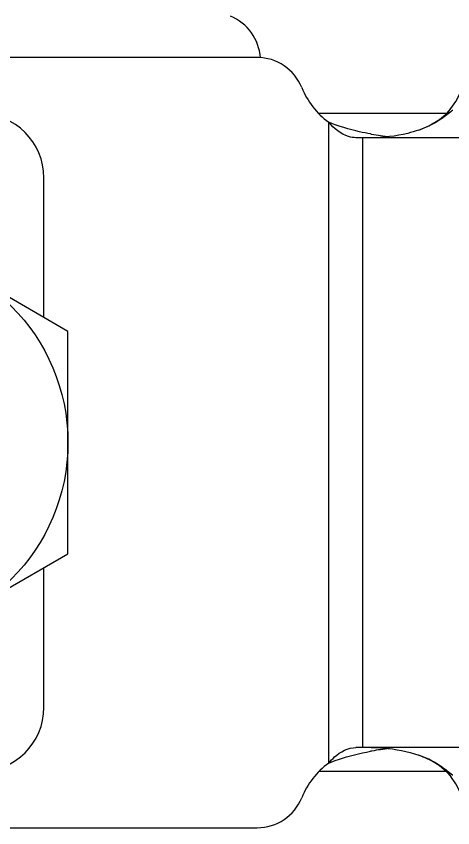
# Model space of a CAD drawing. Extents: x 27938 to 650306, y -92720 to 1524912.
# Drawn here: x 297773.1 to 298015.2, y 822379.5 to 822829.5 of the extents above; entities that cross this region are included whole.
import ezdxf

# ---------------------------------------------------------------- set-up
doc = ezdxf.new("R2010")
doc.units = 0
doc.header["$LTSCALE"] = 1000
doc.header["$MEASUREMENT"] = 0

msp = doc.modelspace()

# ---------------------------------------------------------------- linework, layer by layer
at = {"linetype": 'Continuous'}
for p, q in [((297906.72, 822806.62), (297532.66, 822806.62)), ((298011.14, 822774.25), (298014.19, 822778.27)), ((298011.66, 822775.48), (297941.05, 822775.48)), ((297946.4, 822415.42), (297946.4, 822770.74)), ((298369.51, 822762.13), (297961.52, 822762.13)), ((297965.27, 822424.03), (297965.27, 822762.13)), ((297788.46, 822662.43), (297788.46, 822739.89)), ((297801.81, 822654.73), (297695.04, 822716.37)), ((297801.81, 822531.44), (297801.81, 822654.73)), ((297695.04, 822469.79), (297801.81, 822531.44)), ((297788.46, 822446.27), (297788.46, 822523.73)), ((298369.51, 822424.03), (297961.52, 822424.03)), ((298011.14, 822411.91), (298014.19, 822407.89)), ((298011.67, 822410.68), (297941.05, 822410.68)), ((297532.66, 822379.54), (297906.72, 822379.54))]:
    msp.add_line(p, q, dxfattribs=at)
for points in [[(298014.19, 822778.27), (298016.92, 822782.29), (298019.46, 822787.16), (298021.04, 822791.38), (298021.84, 822794.55), (298022.11, 822796.44), (298022.14, 822796.92)], [(297996.39, 822766.41), (298001.88, 822768.69), (298007.77, 822772.18), (298012.04, 822775.81), (298014.19, 822778.26)], [(298014.19, 822407.91), (298012, 822410.4), (298007.73, 822414.01), (298001.85, 822417.49), (297996.39, 822419.76)], [(298022.14, 822389.24), (298022.11, 822389.72), (298021.84, 822391.61), (298021.04, 822394.79), (298019.46, 822399), (298016.92, 822403.88), (298014.19, 822407.89)]]:
    msp.add_lwpolyline(points, dxfattribs=at)
msp.add_circle((297695.04, 822593.08), 106.77, dxfattribs=at)
for centre, radius, start, end in [((297881.89, 822804.76), 26.69, 3.6522, 67.9757), ((297906.72, 822779.93), 26.69, 22.0243, 90), ((297972.7, 822806.62), 44.49, 202.0243, 233.7485), ((298032.96, 822750.8), 31.91, 123.7883, 124.1887), ((297752.87, 822739.89), 35.59, 0, 90), ((297993.79, 822897.87), 135.82, 259.7299, 260.0443), ((297993.57, 822896.38), 134.32, 260.0279, 264.2434), ((297752.87, 822446.27), 35.59, 270, 0), ((297993.79, 822288.29), 135.82, 99.9557, 100.2701), ((297993.57, 822289.79), 134.31, 95.7509, 99.9721), ((297972.7, 822379.54), 44.49, 126.2515, 157.9757), ((298032.96, 822435.36), 31.91, 235.8113, 236.2117), ((297906.72, 822406.23), 26.69, 270, 337.9757)]:
    msp.add_arc(centre, radius, start, end, dxfattribs=at)
for points, knots in [([(298015.03, 822777.2), (298014.72, 822776.99), (298013.39, 822776.05), (298012.11, 822775.04), (298011.14, 822774.25)], [0, 0, 0, 0, 0.231104, 1, 1, 1, 1]), ([(298011.14, 822774.25), (298010.23, 822773.51), (298005.7, 822770.24), (298000.55, 822767.86), (297996.39, 822766.41)], [0, 0, 0, 0, 0.210146, 1, 1, 1, 1]), ([(297969.57, 822764.22), (297967.56, 822764.59), (297959.69, 822766.2), (297951.95, 822768.52), (297946.4, 822770.74)], [0, 0, 0, 0, 0.255037, 1, 1, 1, 1]), ([(297961.52, 822762.13), (297960.15, 822762.13), (297954.24, 822763.21), (297949.31, 822767.25), (297946.4, 822770.74)], [0, 0, 0, 0, 0.231026, 1, 1, 1, 1]), ([(297996.39, 822766.41), (297994.37, 822765.7), (297985.8, 822763.16), (297976.81, 822762.13), (297970.02, 822762.13)], [0, 0, 0, 0, 0.239548, 1, 1, 1, 1]), ([(297946.4, 822415.42), (297947.4, 822416.62), (297951.43, 822420.83), (297957.2, 822424.03), (297961.52, 822424.03)], [0, 0, 0, 0, 0.266, 1, 1, 1, 1]), ([(297946.4, 822415.42), (297948.21, 822416.14), (297955.75, 822418.9), (297963.59, 822420.85), (297969.57, 822421.94)], [0, 0, 0, 0, 0.242689, 1, 1, 1, 1]), ([(297970.02, 822424.03), (297972.32, 822424.03), (297981.24, 822423.67), (297990.13, 822421.95), (297996.39, 822419.76)], [0, 0, 0, 0, 0.257456, 1, 1, 1, 1]), ([(297996.39, 822419.76), (297997.89, 822419.23), (298003.09, 822417.19), (298008.05, 822414.43), (298011.14, 822411.91)], [0, 0, 0, 0, 0.285604, 1, 1, 1, 1]), ([(298011.14, 822411.91), (298011.48, 822411.63), (298012.75, 822410.62), (298014.05, 822409.63), (298015.03, 822408.96)], [0, 0, 0, 0, 0.26918, 1, 1, 1, 1])]:
    msp.add_open_spline(points, degree=3, knots=knots, dxfattribs=at)

doc.saveas('drawing.dxf')
